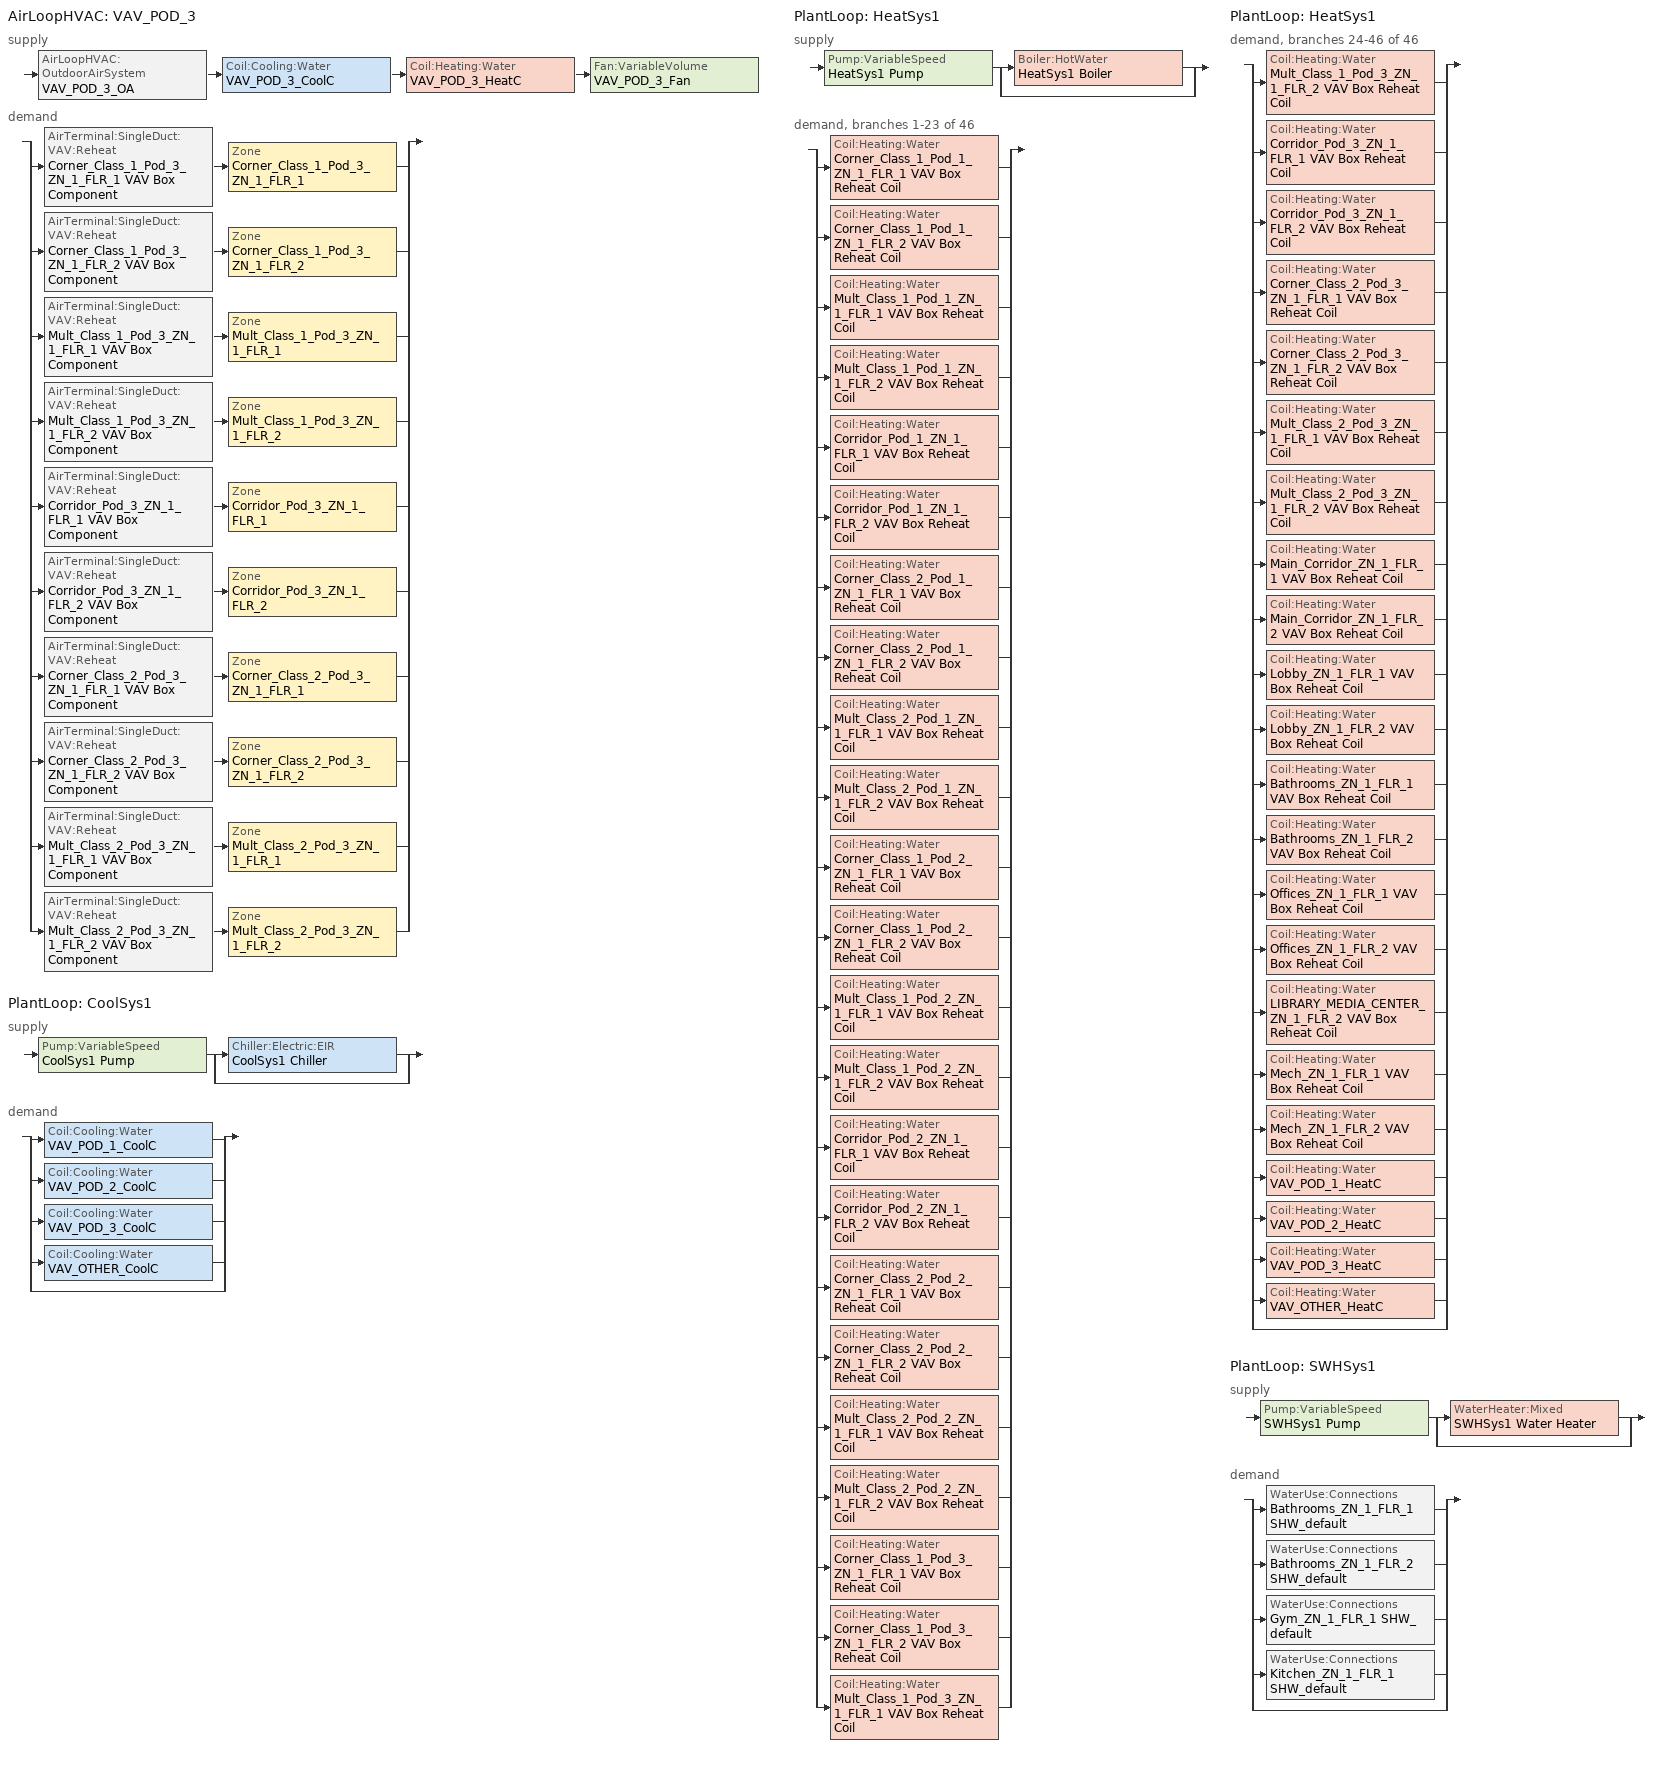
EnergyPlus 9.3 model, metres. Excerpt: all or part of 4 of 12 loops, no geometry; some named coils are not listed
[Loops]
AirLoopHVAC 'VAV_POD_3'
 supply: AirLoopHVAC:OutdoorAirSystem 'VAV_POD_3_OA' > Coil:Cooling:Water 'VAV_POD_3_CoolC' > Coil:Heating:Water 'VAV_POD_3_HeatC' > Fan:VariableVolume 'VAV_POD_3_Fan'
 demand: split
  | AirTerminal:SingleDuct:VAV:Reheat 'Corner_Class_1_Pod_3_ZN_1_FLR_1 VAV Box Component' > Zone 'Corner_Class_1_Pod_3_ZN_1_FLR_1'
  | AirTerminal:SingleDuct:VAV:Reheat 'Corner_Class_1_Pod_3_ZN_1_FLR_2 VAV Box Component' > Zone 'Corner_Class_1_Pod_3_ZN_1_FLR_2'
  | AirTerminal:SingleDuct:VAV:Reheat 'Mult_Class_1_Pod_3_ZN_1_FLR_1 VAV Box Component' > Zone 'Mult_Class_1_Pod_3_ZN_1_FLR_1'
  | AirTerminal:SingleDuct:VAV:Reheat 'Mult_Class_1_Pod_3_ZN_1_FLR_2 VAV Box Component' > Zone 'Mult_Class_1_Pod_3_ZN_1_FLR_2'
  | AirTerminal:SingleDuct:VAV:Reheat 'Corridor_Pod_3_ZN_1_FLR_1 VAV Box Component' > Zone 'Corridor_Pod_3_ZN_1_FLR_1'
  | AirTerminal:SingleDuct:VAV:Reheat 'Corridor_Pod_3_ZN_1_FLR_2 VAV Box Component' > Zone 'Corridor_Pod_3_ZN_1_FLR_2'
  | AirTerminal:SingleDuct:VAV:Reheat 'Corner_Class_2_Pod_3_ZN_1_FLR_1 VAV Box Component' > Zone 'Corner_Class_2_Pod_3_ZN_1_FLR_1'
  | AirTerminal:SingleDuct:VAV:Reheat 'Corner_Class_2_Pod_3_ZN_1_FLR_2 VAV Box Component' > Zone 'Corner_Class_2_Pod_3_ZN_1_FLR_2'
  | AirTerminal:SingleDuct:VAV:Reheat 'Mult_Class_2_Pod_3_ZN_1_FLR_1 VAV Box Component' > Zone 'Mult_Class_2_Pod_3_ZN_1_FLR_1'
  | AirTerminal:SingleDuct:VAV:Reheat 'Mult_Class_2_Pod_3_ZN_1_FLR_2 VAV Box Component' > Zone 'Mult_Class_2_Pod_3_ZN_1_FLR_2'
PlantLoop 'CoolSys1'
 supply: Pump:VariableSpeed 'CoolSys1 Pump' > split
  | Chiller:Electric:EIR 'CoolSys1 Chiller'
  | bypass
 demand: split
  | Coil:Cooling:Water 'VAV_POD_1_CoolC'
  | Coil:Cooling:Water 'VAV_POD_2_CoolC'
  | Coil:Cooling:Water 'VAV_POD_3_CoolC'
  | Coil:Cooling:Water 'VAV_OTHER_CoolC'
  | bypass
PlantLoop 'HeatSys1'
 supply: Pump:VariableSpeed 'HeatSys1 Pump' > split
  | Boiler:HotWater 'HeatSys1 Boiler'
  | bypass
 demand, branches 1-23 of 46: split
  | Coil:Heating:Water 'Corner_Class_1_Pod_1_ZN_1_FLR_1 VAV Box Reheat Coil'
  | Coil:Heating:Water 'Corner_Class_1_Pod_1_ZN_1_FLR_2 VAV Box Reheat Coil'
  | Coil:Heating:Water 'Mult_Class_1_Pod_1_ZN_1_FLR_1 VAV Box Reheat Coil'
  | Coil:Heating:Water 'Mult_Class_1_Pod_1_ZN_1_FLR_2 VAV Box Reheat Coil'
  | Coil:Heating:Water 'Corridor_Pod_1_ZN_1_FLR_1 VAV Box Reheat Coil'
  | Coil:Heating:Water 'Corridor_Pod_1_ZN_1_FLR_2 VAV Box Reheat Coil'
  | Coil:Heating:Water 'Corner_Class_2_Pod_1_ZN_1_FLR_1 VAV Box Reheat Coil'
  | Coil:Heating:Water 'Corner_Class_2_Pod_1_ZN_1_FLR_2 VAV Box Reheat Coil'
  | Coil:Heating:Water 'Mult_Class_2_Pod_1_ZN_1_FLR_1 VAV Box Reheat Coil'
  | Coil:Heating:Water 'Mult_Class_2_Pod_1_ZN_1_FLR_2 VAV Box Reheat Coil'
  | Coil:Heating:Water 'Corner_Class_1_Pod_2_ZN_1_FLR_1 VAV Box Reheat Coil'
  | Coil:Heating:Water 'Corner_Class_1_Pod_2_ZN_1_FLR_2 VAV Box Reheat Coil'
  | Coil:Heating:Water 'Mult_Class_1_Pod_2_ZN_1_FLR_1 VAV Box Reheat Coil'
  | Coil:Heating:Water 'Mult_Class_1_Pod_2_ZN_1_FLR_2 VAV Box Reheat Coil'
  | Coil:Heating:Water 'Corridor_Pod_2_ZN_1_FLR_1 VAV Box Reheat Coil'
  | Coil:Heating:Water 'Corridor_Pod_2_ZN_1_FLR_2 VAV Box Reheat Coil'
  | Coil:Heating:Water 'Corner_Class_2_Pod_2_ZN_1_FLR_1 VAV Box Reheat Coil'
  | Coil:Heating:Water 'Corner_Class_2_Pod_2_ZN_1_FLR_2 VAV Box Reheat Coil'
  | Coil:Heating:Water 'Mult_Class_2_Pod_2_ZN_1_FLR_1 VAV Box Reheat Coil'
  | Coil:Heating:Water 'Mult_Class_2_Pod_2_ZN_1_FLR_2 VAV Box Reheat Coil'
  | Coil:Heating:Water 'Corner_Class_1_Pod_3_ZN_1_FLR_1 VAV Box Reheat Coil'
  | Coil:Heating:Water 'Corner_Class_1_Pod_3_ZN_1_FLR_2 VAV Box Reheat Coil'
  | Coil:Heating:Water 'Mult_Class_1_Pod_3_ZN_1_FLR_1 VAV Box Reheat Coil'
PlantLoop 'HeatSys1'
 demand, branches 24-46 of 46: split
  | Coil:Heating:Water 'Mult_Class_1_Pod_3_ZN_1_FLR_2 VAV Box Reheat Coil'
  | Coil:Heating:Water 'Corridor_Pod_3_ZN_1_FLR_1 VAV Box Reheat Coil'
  | Coil:Heating:Water 'Corridor_Pod_3_ZN_1_FLR_2 VAV Box Reheat Coil'
  | Coil:Heating:Water 'Corner_Class_2_Pod_3_ZN_1_FLR_1 VAV Box Reheat Coil'
  | Coil:Heating:Water 'Corner_Class_2_Pod_3_ZN_1_FLR_2 VAV Box Reheat Coil'
  | Coil:Heating:Water 'Mult_Class_2_Pod_3_ZN_1_FLR_1 VAV Box Reheat Coil'
  | Coil:Heating:Water 'Mult_Class_2_Pod_3_ZN_1_FLR_2 VAV Box Reheat Coil'
  | Coil:Heating:Water 'Main_Corridor_ZN_1_FLR_1 VAV Box Reheat Coil'
  | Coil:Heating:Water 'Main_Corridor_ZN_1_FLR_2 VAV Box Reheat Coil'
  | Coil:Heating:Water 'Lobby_ZN_1_FLR_1 VAV Box Reheat Coil'
  | Coil:Heating:Water 'Lobby_ZN_1_FLR_2 VAV Box Reheat Coil'
  | Coil:Heating:Water 'Bathrooms_ZN_1_FLR_1 VAV Box Reheat Coil'
  | Coil:Heating:Water 'Bathrooms_ZN_1_FLR_2 VAV Box Reheat Coil'
  | Coil:Heating:Water 'Offices_ZN_1_FLR_1 VAV Box Reheat Coil'
  | Coil:Heating:Water 'Offices_ZN_1_FLR_2 VAV Box Reheat Coil'
  | Coil:Heating:Water 'LIBRARY_MEDIA_CENTER_ZN_1_FLR_2 VAV Box Reheat Coil'
  | Coil:Heating:Water 'Mech_ZN_1_FLR_1 VAV Box Reheat Coil'
  | Coil:Heating:Water 'Mech_ZN_1_FLR_2 VAV Box Reheat Coil'
  | Coil:Heating:Water 'VAV_POD_1_HeatC'
  | Coil:Heating:Water 'VAV_POD_2_HeatC'
  | Coil:Heating:Water 'VAV_POD_3_HeatC'
  | Coil:Heating:Water 'VAV_OTHER_HeatC'
  | bypass
PlantLoop 'SWHSys1'
 supply: Pump:VariableSpeed 'SWHSys1 Pump' > split
  | WaterHeater:Mixed 'SWHSys1 Water Heater'
  | bypass
 demand: split
  | WaterUse:Connections 'Bathrooms_ZN_1_FLR_1 SHW_default'
  | WaterUse:Connections 'Bathrooms_ZN_1_FLR_2 SHW_default'
  | WaterUse:Connections 'Gym_ZN_1_FLR_1 SHW_default'
  | WaterUse:Connections 'Kitchen_ZN_1_FLR_1 SHW_default'
  | bypass
[Fan:VariableVolume]
VAV_POD_3_Fan: Availability Schedule=HVACOperationSchd; Fan Total Efficiency=0.6006; Pressure Rise {Pa}=1017.592; Maximum Flow Rate {m3/s}=AUTOSIZE; Fan Power Minimum Flow Rate Input Method=FixedFlowRate; Fan Power Minimum Air Flow Rate {m3/s}=0; Motor Efficiency=0.924; Motor In Airstream Fraction=1; Fan Power Coefficient 1=0.0407599; Fan Power Coefficient 2=0.088045; Fan Power Coefficient 3=-0.0729261; Fan Power Coefficient 4=0.94374; Fan Power Coefficient 5=0
[Coil:Heating:Water] Availability Schedule=ALWAYS_ON; U-Factor Times Area Value {W/K}=AUTOSIZE; Maximum Water Flow Rate {m3/s}=AUTOSIZE; Performance Input Method=UFactorTimesAreaAndDesignWaterFlowRate; Rated Capacity {W}=AUTOSIZE; Rated Inlet Water Temperature {C}=82.2; Rated Inlet Air Temperature {C}=16.6; Rated Outlet Water Temperature {C}=71.1; Rated Outlet Air Temperature {C}=32.2
Bathrooms_ZN_1_FLR_1 VAV Box Reheat Coil; Bathrooms_ZN_1_FLR_2 VAV Box Reheat Coil; Corner_Class_1_Pod_1_ZN_1_FLR_1 VAV Box Reheat Coil; Corner_Class_1_Pod_1_ZN_1_FLR_2 VAV Box Reheat Coil; Corner_Class_1_Pod_2_ZN_1_FLR_1 VAV Box Reheat Coil; Corner_Class_1_Pod_2_ZN_1_FLR_2 VAV Box Reheat Coil; Corner_Class_1_Pod_3_ZN_1_FLR_1 VAV Box Reheat Coil; Corner_Class_1_Pod_3_ZN_1_FLR_2 VAV Box Reheat Coil; Corner_Class_2_Pod_1_ZN_1_FLR_1 VAV Box Reheat Coil; Corner_Class_2_Pod_1_ZN_1_FLR_2 VAV Box Reheat Coil; Corner_Class_2_Pod_2_ZN_1_FLR_1 VAV Box Reheat Coil; Corner_Class_2_Pod_2_ZN_1_FLR_2 VAV Box Reheat Coil; Corner_Class_2_Pod_3_ZN_1_FLR_1 VAV Box Reheat Coil; Corner_Class_2_Pod_3_ZN_1_FLR_2 VAV Box Reheat Coil; Corridor_Pod_1_ZN_1_FLR_1 VAV Box Reheat Coil; Corridor_Pod_1_ZN_1_FLR_2 VAV Box Reheat Coil; Corridor_Pod_2_ZN_1_FLR_1 VAV Box Reheat Coil; Corridor_Pod_2_ZN_1_FLR_2 VAV Box Reheat Coil; Corridor_Pod_3_ZN_1_FLR_1 VAV Box Reheat Coil; Corridor_Pod_3_ZN_1_FLR_2 VAV Box Reheat Coil; LIBRARY_MEDIA_CENTER_ZN_1_FLR_2 VAV Box Reheat Coil; Lobby_ZN_1_FLR_1 VAV Box Reheat Coil; Lobby_ZN_1_FLR_2 VAV Box Reheat Coil; Main_Corridor_ZN_1_FLR_1 VAV Box Reheat Coil; Main_Corridor_ZN_1_FLR_2 VAV Box Reheat Coil; Mech_ZN_1_FLR_1 VAV Box Reheat Coil; Mech_ZN_1_FLR_2 VAV Box Reheat Coil; Mult_Class_1_Pod_1_ZN_1_FLR_1 VAV Box Reheat Coil; Mult_Class_1_Pod_1_ZN_1_FLR_2 VAV Box Reheat Coil; Mult_Class_1_Pod_2_ZN_1_FLR_1 VAV Box Reheat Coil; Mult_Class_1_Pod_2_ZN_1_FLR_2 VAV Box Reheat Coil; Mult_Class_1_Pod_3_ZN_1_FLR_1 VAV Box Reheat Coil; Mult_Class_1_Pod_3_ZN_1_FLR_2 VAV Box Reheat Coil; Mult_Class_2_Pod_1_ZN_1_FLR_1 VAV Box Reheat Coil; Mult_Class_2_Pod_1_ZN_1_FLR_2 VAV Box Reheat Coil; Mult_Class_2_Pod_2_ZN_1_FLR_1 VAV Box Reheat Coil; Mult_Class_2_Pod_2_ZN_1_FLR_2 VAV Box Reheat Coil; Mult_Class_2_Pod_3_ZN_1_FLR_1 VAV Box Reheat Coil; Mult_Class_2_Pod_3_ZN_1_FLR_2 VAV Box Reheat Coil; Offices_ZN_1_FLR_1 VAV Box Reheat Coil; Offices_ZN_1_FLR_2 VAV Box Reheat Coil; VAV_POD_3_HeatC
[Coil:Cooling:Water]
VAV_POD_3_CoolC: Availability Schedule=ALWAYS_ON; Design Water Flow Rate {m3/s}=AUTOSIZE; Design Air Flow Rate {m3/s}=AUTOSIZE; Design Inlet Water Temperature {C}=AUTOSIZE; Design Inlet Air Temperature {C}=AUTOSIZE; Design Outlet Air Temperature {C}=AUTOSIZE; Design Inlet Air Humidity Ratio {kgWater/kgDryAir}=AUTOSIZE; Design Outlet Air Humidity Ratio {kgWater/kgDryAir}=AUTOSIZE; Type of Analysis=SimpleAnalysis; Heat Exchanger Configuration=CrossFlow
[AirTerminal:SingleDuct:VAV:Reheat] Availability Schedule=ALWAYS_ON; Maximum Air Flow Rate {m3/s}=AUTOSIZE; Zone Minimum Air Flow Input Method=Constant; Constant Minimum Air Flow Fraction=0.3; Maximum Hot Water or Steam Flow Rate {m3/s}=AUTOSIZE; Minimum Hot Water or Steam Flow Rate {m3/s}=0; Convergence Tolerance=0.001; Damper Heating Action=NORMAL
Name | Reheat Coil
Corner_Class_1_Pod_3_ZN_1_FLR_1 VAV Box Component | Corner_Class_1_Pod_3_ZN_1_FLR_1 VAV Box Reheat Coil
Corner_Class_1_Pod_3_ZN_1_FLR_2 VAV Box Component | Corner_Class_1_Pod_3_ZN_1_FLR_2 VAV Box Reheat Coil
Corner_Class_2_Pod_3_ZN_1_FLR_1 VAV Box Component | Corner_Class_2_Pod_3_ZN_1_FLR_1 VAV Box Reheat Coil
Corner_Class_2_Pod_3_ZN_1_FLR_2 VAV Box Component | Corner_Class_2_Pod_3_ZN_1_FLR_2 VAV Box Reheat Coil
Corridor_Pod_3_ZN_1_FLR_1 VAV Box Component | Corridor_Pod_3_ZN_1_FLR_1 VAV Box Reheat Coil
Corridor_Pod_3_ZN_1_FLR_2 VAV Box Component | Corridor_Pod_3_ZN_1_FLR_2 VAV Box Reheat Coil
Mult_Class_1_Pod_3_ZN_1_FLR_1 VAV Box Component | Mult_Class_1_Pod_3_ZN_1_FLR_1 VAV Box Reheat Coil
Mult_Class_1_Pod_3_ZN_1_FLR_2 VAV Box Component | Mult_Class_1_Pod_3_ZN_1_FLR_2 VAV Box Reheat Coil
Mult_Class_2_Pod_3_ZN_1_FLR_1 VAV Box Component | Mult_Class_2_Pod_3_ZN_1_FLR_1 VAV Box Reheat Coil
Mult_Class_2_Pod_3_ZN_1_FLR_2 VAV Box Component | Mult_Class_2_Pod_3_ZN_1_FLR_2 VAV Box Reheat Coil
[Zone equipment]
Corner_Class_1_Pod_3_ZN_1_FLR_1: Corner_Class_1_Pod_3_ZN_1_FLR_1 VAV Box Component
Corner_Class_1_Pod_3_ZN_1_FLR_2: Corner_Class_1_Pod_3_ZN_1_FLR_2 VAV Box Component
Corner_Class_2_Pod_3_ZN_1_FLR_1: Corner_Class_2_Pod_3_ZN_1_FLR_1 VAV Box Component
Corner_Class_2_Pod_3_ZN_1_FLR_2: Corner_Class_2_Pod_3_ZN_1_FLR_2 VAV Box Component
Corridor_Pod_3_ZN_1_FLR_1: Corridor_Pod_3_ZN_1_FLR_1 VAV Box Component
Corridor_Pod_3_ZN_1_FLR_2: Corridor_Pod_3_ZN_1_FLR_2 VAV Box Component
Mult_Class_1_Pod_3_ZN_1_FLR_1: Mult_Class_1_Pod_3_ZN_1_FLR_1 VAV Box Component
Mult_Class_1_Pod_3_ZN_1_FLR_2: Mult_Class_1_Pod_3_ZN_1_FLR_2 VAV Box Component
Mult_Class_2_Pod_3_ZN_1_FLR_1: Mult_Class_2_Pod_3_ZN_1_FLR_1 VAV Box Component
Mult_Class_2_Pod_3_ZN_1_FLR_2: Mult_Class_2_Pod_3_ZN_1_FLR_2 VAV Box Component
[Sizing:Zone] Zone Cooling Design Supply Air Temperature Input Method=SupplyAirTemperature; Zone Cooling Design Supply Air Temperature {C}=12.8; Zone Heating Design Supply Air Temperature Input Method=SupplyAirTemperature; Zone Heating Design Supply Air Temperature {C}=50; Zone Cooling Design Supply Air Humidity Ratio {kgWater/kgDryAir}=0.0085; Zone Heating Design Supply Air Humidity Ratio {kgWater/kgDryAir}=0.008; Cooling Design Air Flow Method=DesignDay; Heating Design Air Flow Method=DesignDay; Account for Dedicated Outdoor Air System=No; Dedicated Outdoor Air System Control Strategy=NeutralSupplyAir; Dedicated Outdoor Air Low Setpoint Temperature for Design {C}=autosize; Dedicated Outdoor Air High Setpoint Temperature for Design {C}=autosize
Name | Design Specification Outdoor Air Object
Corner_Class_1_Pod_3_ZN_1_FLR_1 | SZ DSOA Corner_Class_1_Pod_3_ZN_1_FLR_1
Corner_Class_1_Pod_3_ZN_1_FLR_2 | SZ DSOA Corner_Class_1_Pod_3_ZN_1_FLR_2
Corner_Class_2_Pod_3_ZN_1_FLR_1 | SZ DSOA Corner_Class_2_Pod_3_ZN_1_FLR_1
Corner_Class_2_Pod_3_ZN_1_FLR_2 | SZ DSOA Corner_Class_2_Pod_3_ZN_1_FLR_2
Corridor_Pod_3_ZN_1_FLR_1 | SZ DSOA Corridor_Pod_3_ZN_1_FLR_1
Corridor_Pod_3_ZN_1_FLR_2 | SZ DSOA Corridor_Pod_3_ZN_1_FLR_2
Mult_Class_1_Pod_3_ZN_1_FLR_1 | SZ DSOA Mult_Class_1_Pod_3_ZN_1_FLR_1
Mult_Class_1_Pod_3_ZN_1_FLR_2 | SZ DSOA Mult_Class_1_Pod_3_ZN_1_FLR_2
Mult_Class_2_Pod_3_ZN_1_FLR_1 | SZ DSOA Mult_Class_2_Pod_3_ZN_1_FLR_1
Mult_Class_2_Pod_3_ZN_1_FLR_2 | SZ DSOA Mult_Class_2_Pod_3_ZN_1_FLR_2
[DesignSpecification:OutdoorAir]
Name | Outdoor Air Method | Outdoor Air Flow per Person {m3/s-person} | Outdoor Air Flow per Zone Floor Area {m3/s-m2}
SZ DSOA Corner_Class_1_Pod_3_ZN_1_FLR_1; SZ DSOA Corner_Class_1_Pod_3_ZN_1_FLR_2; SZ DSOA Corner_Class_2_Pod_3_ZN_1_FLR_1; SZ DSOA Corner_Class_2_Pod_3_ZN_1_FLR_2; SZ DSOA Mult_Class_1_Pod_3_ZN_1_FLR_1; SZ DSOA Mult_Class_1_Pod_3_ZN_1_FLR_2; SZ DSOA Mult_Class_2_Pod_3_ZN_1_FLR_1; SZ DSOA Mult_Class_2_Pod_3_ZN_1_FLR_2 | Flow/Person | 0.008
SZ DSOA Corridor_Pod_3_ZN_1_FLR_1; SZ DSOA Corridor_Pod_3_ZN_1_FLR_2 | Flow/Area |  | 0.0005
[ZoneControl:Thermostat] Control Type Schedule=Dual Zone Control Type Sched
Name | Zone or ZoneList | Control 1
Corner_Class_1_Pod_3_ZN_1_FLR_1 Thermostat | Corner_Class_1_Pod_3_ZN_1_FLR_1 | Corner_Class_1_Pod_3_ZN_1_FLR_1 DualSPSched
Corner_Class_1_Pod_3_ZN_1_FLR_2 Thermostat | Corner_Class_1_Pod_3_ZN_1_FLR_2 | Corner_Class_1_Pod_3_ZN_1_FLR_2 DualSPSched
Corner_Class_2_Pod_3_ZN_1_FLR_1 Thermostat | Corner_Class_2_Pod_3_ZN_1_FLR_1 | Corner_Class_2_Pod_3_ZN_1_FLR_1 DualSPSched
Corner_Class_2_Pod_3_ZN_1_FLR_2 Thermostat | Corner_Class_2_Pod_3_ZN_1_FLR_2 | Corner_Class_2_Pod_3_ZN_1_FLR_2 DualSPSched
Corridor_Pod_3_ZN_1_FLR_1 Thermostat | Corridor_Pod_3_ZN_1_FLR_1 | Corridor_Pod_3_ZN_1_FLR_1 DualSPSched
Corridor_Pod_3_ZN_1_FLR_2 Thermostat | Corridor_Pod_3_ZN_1_FLR_2 | Corridor_Pod_3_ZN_1_FLR_2 DualSPSched
Mult_Class_1_Pod_3_ZN_1_FLR_1 Thermostat | Mult_Class_1_Pod_3_ZN_1_FLR_1 | Mult_Class_1_Pod_3_ZN_1_FLR_1 DualSPSched
Mult_Class_1_Pod_3_ZN_1_FLR_2 Thermostat | Mult_Class_1_Pod_3_ZN_1_FLR_2 | Mult_Class_1_Pod_3_ZN_1_FLR_2 DualSPSched
Mult_Class_2_Pod_3_ZN_1_FLR_1 Thermostat | Mult_Class_2_Pod_3_ZN_1_FLR_1 | Mult_Class_2_Pod_3_ZN_1_FLR_1 DualSPSched
Mult_Class_2_Pod_3_ZN_1_FLR_2 Thermostat | Mult_Class_2_Pod_3_ZN_1_FLR_2 | Mult_Class_2_Pod_3_ZN_1_FLR_2 DualSPSched
[ThermostatSetpoint:DualSetpoint]
Name | Heating Setpoint Temperature Schedule | Cooling Setpoint Temperature Schedule
Corner_Class_1_Pod_3_ZN_1_FLR_1 DualSPSched; Corner_Class_1_Pod_3_ZN_1_FLR_2 DualSPSched; Corner_Class_2_Pod_3_ZN_1_FLR_1 DualSPSched; Corner_Class_2_Pod_3_ZN_1_FLR_2 DualSPSched; Mult_Class_1_Pod_3_ZN_1_FLR_1 DualSPSched; Mult_Class_1_Pod_3_ZN_1_FLR_2 DualSPSched; Mult_Class_2_Pod_3_ZN_1_FLR_1 DualSPSched; Mult_Class_2_Pod_3_ZN_1_FLR_2 DualSPSched | HTGSETP_SCH | CLGSETP_SCH
Corridor_Pod_3_ZN_1_FLR_1 DualSPSched; Corridor_Pod_3_ZN_1_FLR_2 DualSPSched | HTGSETP_SCH_BathCorrMechKitchen | CLGSETP_SCH_BathCorrMechKitchen
[Sizing:System]
VAV_POD_3: Type of Load to Size On=Sensible; Design Outdoor Air Flow Rate {m3/s}=AUTOSIZE; Central Heating Maximum System Air Flow Ratio=0.3; Preheat Design Temperature {C}=7; Preheat Design Humidity Ratio {kgWater/kgDryAir}=0.008; Precool Design Temperature {C}=12.8; Precool Design Humidity Ratio {kgWater/kgDryAir}=0.008; Central Cooling Design Supply Air Temperature {C}=12.8; Central Heating Design Supply Air Temperature {C}=16.7; Type of Zone Sum to Use=NonCoincident; 100% Outdoor Air in Cooling=No; 100% Outdoor Air in Heating=No; Central Cooling Design Supply Air Humidity Ratio {kgWater/kgDryAir}=0.0085; Central Heating Design Supply Air Humidity Ratio {kgWater/kgDryAir}=0.008; Cooling Supply Air Flow Rate Method=DesignDay; Heating Supply Air Flow Rate Method=DesignDay; System Outdoor Air Method=ZoneSum; Zone Maximum Outdoor Air Fraction=1; Cooling Design Capacity Method=CoolingDesignCapacity; Cooling Design Capacity {W}=autosize; Heating Design Capacity Method=HeatingDesignCapacity; Heating Design Capacity {W}=autosize; Central Cooling Capacity Control Method=OnOff
[Controller:OutdoorAir]
VAV_POD_3_OA_Controller: Minimum Outdoor Air Flow Rate {m3/s}=AUTOSIZE; Maximum Outdoor Air Flow Rate {m3/s}=AUTOSIZE; Economizer Control Type=NoEconomizer; Economizer Control Action Type=ModulateFlow; Economizer Maximum Limit Dry-Bulb Temperature {C}=28; Economizer Maximum Limit Enthalpy {J/kg}=64000; Economizer Minimum Limit Dry-Bulb Temperature {C}=-100; Lockout Type=NoLockout; Minimum Limit Type=FixedMinimum; Minimum Outdoor Air Schedule=MinOA_Sched
[Controller:WaterCoil] Control Variable=Temperature; Actuator Variable=Flow; Maximum Actuated Flow {m3/s}=AUTOSIZE; Minimum Actuated Flow {m3/s}=0
Name | Action | Controller Convergence Tolerance {deltaC}
VAV_POD_3_CoolC_Controller | Reverse
VAV_POD_3_HeatC_Controller | Normal | 0.0001
[AirLoopHVAC]
VAV_POD_3: Design Supply Air Flow Rate {m3/s}=AUTOSIZE
[SetpointManager:MixedAir] Control Variable=Temperature
Name | Setpoint Node or NodeList
VAV_POD_3_CoolC SAT Manager | VAV_POD_3_CoolC-VAV_POD_3_HeatCNode
VAV_POD_3_HeatC SAT Manager | VAV_POD_3_HeatC-VAV_POD_3_FanNode
VAV_POD_3_OAMixed Air Temp Manager | VAV_POD_3_OA-VAV_POD_3_CoolCNode
[Boiler:HotWater]
HeatSys1 Boiler: Fuel Type=NATURALGAS; Nominal Capacity {W}=AUTOSIZE; Nominal Thermal Efficiency=0.705; Efficiency Curve Temperature Evaluation Variable=LeavingBoiler; Design Water Flow Rate {m3/s}=AUTOSIZE; Minimum Part Load Ratio=0; Maximum Part Load Ratio=1.2; Optimum Part Load Ratio=1; Water Outlet Upper Temperature Limit {C}=95; Boiler Flow Mode=LeavingSetpointModulated; Parasitic Electric Load {W}=0; Sizing Factor=1
[SetpointManager:Scheduled] Control Variable=Temperature
Name | Schedule | Setpoint Node or NodeList
HeatSys1 Boiler Setpoint Manager | HW-Loop-Temp-Schedule | HeatSys1 Supply Equipment Outlet Node
CoolSys1 Chiller Setpoint Manager | CW-Loop-Temp-Schedule | CoolSys1 Supply Equipment Outlet Node
CoolSys1 Loop Setpoint Manager | CW-Loop-Temp-Schedule | CoolSys1 Supply Outlet Node
HeatSys1 Loop Setpoint Manager | HW-Loop-Temp-Schedule | HeatSys1 Supply Outlet Node
VAV_POD_3 SAT setpoint | Seasonal-Reset-Supply-Air-Temp-Sch | VAV_POD_3 Supply Equipment Outlet Node
SWHSys1 Loop Setpoint Manager | SWHSys1-Loop-Temp-Schedule | SWHSys1 Supply Outlet Node
[Chiller:Electric:EIR]
CoolSys1 Chiller: Reference Capacity {W}=AUTOSIZE; Reference COP {W/W}=2.5; Reference Leaving Chilled Water Temperature {C}=6.67; Reference Entering Condenser Fluid Temperature {C}=35; Reference Chilled Water Flow Rate {m3/s}=AutoSize; Reference Condenser Fluid Flow Rate {m3/s}=AutoSize; Cooling Capacity Function of Temperature Curve=Air-Cooled Default 90.1-2004 Cap_fT; Electric Input to Cooling Output Ratio Function of Temperature Curve=Air-Cooled Default 90.1-2004 EIR_fT; Electric Input to Cooling Output Ratio Function of Part Load Ratio Curve=Air-Cooled GTE 150tons Default 90.1-2004 EIR_fPLR; Minimum Part Load Ratio=0.15; Maximum Part Load Ratio=1; Optimum Part Load Ratio=0.8; Minimum Unloading Ratio=0.15; Condenser Type=AIRCOOLED; Leaving Chilled Water Lower Temperature Limit {C}=2; Chiller Flow Mode=LeavingSetpointModulated; Design Heat Recovery Water Flow Rate {m3/s}=0; Sizing Factor=1
[Pump:VariableSpeed] Design Maximum Flow Rate {m3/s}=AUTOSIZE; Design Pump Head {Pa}=179352; Design Power Consumption {W}=AUTOSIZE; Motor Efficiency=0.9; Fraction of Motor Inefficiencies to Fluid Stream=0; Coefficient 1 of the Part Load Performance Curve=0; Coefficient 2 of the Part Load Performance Curve=1; Coefficient 3 of the Part Load Performance Curve=0; Coefficient 4 of the Part Load Performance Curve=0; Design Minimum Flow Rate {m3/s}=0; Pump Control Type=Intermittent
CoolSys1 Pump; HeatSys1 Pump; SWHSys1 Pump
[PlantEquipmentList]
CoolSys1 Equipment List: CoolSys1 Chiller
HeatSys1 Equipment List: HeatSys1 Boiler
SWHSys1 Equipment List: SWHSys1 Water Heater
[Sizing:Plant]
Name | Loop Type | Design Loop Exit Temperature {C} | Loop Design Temperature Difference {deltaC}
CoolSys1 | Cooling | 6.67 | 6.67
HeatSys1 | Heating | 82.2 | 11.1
SWHSys1 | Heating | 60 | 5
[PlantEquipmentOperationSchemes] Control Scheme 1 Schedule=PlantOnSched
Name | Control Scheme 1
CoolSys1 Loop Operation Scheme List | CoolSys1 Operation Scheme
HeatSys1 Loop Operation Scheme List | HeatSys1 Operation Scheme
SWHSys1 Loop Operation Scheme List | SWHSys1 Operation Scheme
[PlantEquipmentOperation:HeatingLoad] Load Range 1 Lower Limit {W}=0; Load Range 1 Upper Limit {W}=1000000000000000
Name | Range 1 Equipment List
HeatSys1 Operation Scheme | HeatSys1 Equipment List
SWHSys1 Operation Scheme | SWHSys1 Equipment List
[PlantEquipmentOperation:CoolingLoad]
CoolSys1 Operation Scheme: Load Range 1 Lower Limit {W}=0; Load Range 1 Upper Limit {W}=100000000000000; Range 1 Equipment List=CoolSys1 Equipment List
[PlantLoop] Fluid Type=Water; Maximum Loop Flow Rate {m3/s}=AUTOSIZE; Minimum Loop Flow Rate {m3/s}=0; Plant Loop Volume {m3}=AUTOSIZE; Load Distribution Scheme=Optimal
Name | Plant Equipment Operation Scheme | Maximum Loop Temperature {C} | Minimum Loop Temperature {C}
CoolSys1 | CoolSys1 Loop Operation Scheme List | 98 | 1
HeatSys1 | HeatSys1 Loop Operation Scheme List | 100 | 10
SWHSys1 | SWHSys1 Loop Operation Scheme List | 60 | 10
[WaterHeater:Mixed]
SWHSys1 Water Heater: Tank Volume {m3}=3; Setpoint Temperature Schedule=SWHSys1 Water Heater Setpoint Temperature Schedule Name; Deadband Temperature Difference {deltaC}=2; Maximum Temperature Limit {C}=82.2222; Heater Control Type=Cycle; Heater Maximum Capacity {W}=845000; Heater Fuel Type=NATURALGAS; Heater Thermal Efficiency=0.78; Off Cycle Parasitic Fuel Consumption Rate {W}=20; Off Cycle Parasitic Fuel Type=NATURALGAS; Off Cycle Parasitic Heat Fraction to Tank=0.8; On Cycle Parasitic Fuel Type=NATURALGAS; Ambient Temperature Indicator=SCHEDULE; Ambient Temperature Schedule=SWHSys1 Water Heater Ambient Temperature Schedule Name; Off Cycle Loss Coefficient to Ambient Temperature {W/K}=6; On Cycle Loss Coefficient to Ambient Temperature {W/K}=6; Use Side Effectiveness=1; Source Side Effectiveness=1; Use Side Design Flow Rate {m3/s}=AUTOSIZE; Source Side Design Flow Rate {m3/s}=AUTOSIZE; Indirect Water Heating Recovery Time {hr}=1.5
[WaterUse:Equipment] Sensible Fraction Schedule=Sensible fract sched; Latent Fraction Schedule=Latent fract sched
Name | Peak Flow Rate {m3/s} | Flow Rate Fraction Schedule | Target Temperature Schedule | Hot Water Supply Temperature Schedule | Zone
Bathrooms_ZN_1_FLR_1 SHW_default | 5.486e-05 | BLDG_SWH_SCH | SHW_default Temp Sched | Hot Supply Temp Sched | Bathrooms_ZN_1_FLR_1
Bathrooms_ZN_1_FLR_2 SHW_default | 5.486e-05 | BLDG_SWH_SCH | SHW_default Temp Sched | Hot Supply Temp Sched | Bathrooms_ZN_1_FLR_2
Gym_ZN_1_FLR_1 SHW_default | 0.0001992 | Showers_SWH_SCH | SHW_default Temp Sched | Hot Supply Temp Sched | Gym_ZN_1_FLR_1
Kitchen_ZN_1_FLR_1 SHW_default | 0.0001399 | BLDG_SWH_SCH | SHW_Kitchen Temp Sched | Kitchen Hot Supply Temp Sched | Kitchen_ZN_1_FLR_1
[WaterUse:Connections]
Name | Water Use Equipment 1
Bathrooms_ZN_1_FLR_1 SHW_default | Bathrooms_ZN_1_FLR_1 SHW_default
Bathrooms_ZN_1_FLR_2 SHW_default | Bathrooms_ZN_1_FLR_2 SHW_default
Gym_ZN_1_FLR_1 SHW_default | Gym_ZN_1_FLR_1 SHW_default
Kitchen_ZN_1_FLR_1 SHW_default | Kitchen_ZN_1_FLR_1 SHW_default
[EnergyManagementSystem:Sensor]
CORNER_CLASS_1_POD_3_ZN_1_FLR_1_O: CORNER_CLASS_1_POD_3_ZN_1_FLR_1; Zone People Occupant Count
CORNER_CLASS_1_POD_3_ZN_1_FLR_1_T: CORNER_CLASS_1_POD_3_ZN_1_FLR_1; Zone Mean Air Temperature
CORNER_CLASS_1_POD_3_ZN_1_FLR_1_H: CORNER_CLASS_1_POD_3_ZN_1_FLR_1; Zone Air System Sensible Heating Energy
CORNER_CLASS_1_POD_3_ZN_1_FLR_1_C: CORNER_CLASS_1_POD_3_ZN_1_FLR_1; Zone Air System Sensible Cooling Energy
CORNER_CLASS_1_POD_3_ZN_1_FLR_2_O: CORNER_CLASS_1_POD_3_ZN_1_FLR_2; Zone People Occupant Count
CORNER_CLASS_1_POD_3_ZN_1_FLR_2_T: CORNER_CLASS_1_POD_3_ZN_1_FLR_2; Zone Mean Air Temperature
CORNER_CLASS_1_POD_3_ZN_1_FLR_2_H: CORNER_CLASS_1_POD_3_ZN_1_FLR_2; Zone Air System Sensible Heating Energy
CORNER_CLASS_1_POD_3_ZN_1_FLR_2_C: CORNER_CLASS_1_POD_3_ZN_1_FLR_2; Zone Air System Sensible Cooling Energy
CORNER_CLASS_2_POD_3_ZN_1_FLR_1_O: CORNER_CLASS_2_POD_3_ZN_1_FLR_1; Zone People Occupant Count
CORNER_CLASS_2_POD_3_ZN_1_FLR_1_T: CORNER_CLASS_2_POD_3_ZN_1_FLR_1; Zone Mean Air Temperature
CORNER_CLASS_2_POD_3_ZN_1_FLR_1_H: CORNER_CLASS_2_POD_3_ZN_1_FLR_1; Zone Air System Sensible Heating Energy
CORNER_CLASS_2_POD_3_ZN_1_FLR_1_C: CORNER_CLASS_2_POD_3_ZN_1_FLR_1; Zone Air System Sensible Cooling Energy
CORNER_CLASS_2_POD_3_ZN_1_FLR_2_O: CORNER_CLASS_2_POD_3_ZN_1_FLR_2; Zone People Occupant Count
CORNER_CLASS_2_POD_3_ZN_1_FLR_2_T: CORNER_CLASS_2_POD_3_ZN_1_FLR_2; Zone Mean Air Temperature
CORNER_CLASS_2_POD_3_ZN_1_FLR_2_H: CORNER_CLASS_2_POD_3_ZN_1_FLR_2; Zone Air System Sensible Heating Energy
CORNER_CLASS_2_POD_3_ZN_1_FLR_2_C: CORNER_CLASS_2_POD_3_ZN_1_FLR_2; Zone Air System Sensible Cooling Energy
CORRIDOR_POD_3_ZN_1_FLR_1_O: CORRIDOR_POD_3_ZN_1_FLR_1; Zone People Occupant Count
CORRIDOR_POD_3_ZN_1_FLR_1_T: CORRIDOR_POD_3_ZN_1_FLR_1; Zone Mean Air Temperature
CORRIDOR_POD_3_ZN_1_FLR_1_H: CORRIDOR_POD_3_ZN_1_FLR_1; Zone Air System Sensible Heating Energy
CORRIDOR_POD_3_ZN_1_FLR_1_C: CORRIDOR_POD_3_ZN_1_FLR_1; Zone Air System Sensible Cooling Energy
CORRIDOR_POD_3_ZN_1_FLR_2_O: CORRIDOR_POD_3_ZN_1_FLR_2; Zone People Occupant Count
CORRIDOR_POD_3_ZN_1_FLR_2_T: CORRIDOR_POD_3_ZN_1_FLR_2; Zone Mean Air Temperature
CORRIDOR_POD_3_ZN_1_FLR_2_H: CORRIDOR_POD_3_ZN_1_FLR_2; Zone Air System Sensible Heating Energy
CORRIDOR_POD_3_ZN_1_FLR_2_C: CORRIDOR_POD_3_ZN_1_FLR_2; Zone Air System Sensible Cooling Energy
MULT_CLASS_1_POD_3_ZN_1_FLR_1_O: MULT_CLASS_1_POD_3_ZN_1_FLR_1; Zone People Occupant Count
MULT_CLASS_1_POD_3_ZN_1_FLR_1_T: MULT_CLASS_1_POD_3_ZN_1_FLR_1; Zone Mean Air Temperature
MULT_CLASS_1_POD_3_ZN_1_FLR_1_H: MULT_CLASS_1_POD_3_ZN_1_FLR_1; Zone Air System Sensible Heating Energy
MULT_CLASS_1_POD_3_ZN_1_FLR_1_C: MULT_CLASS_1_POD_3_ZN_1_FLR_1; Zone Air System Sensible Cooling Energy
MULT_CLASS_1_POD_3_ZN_1_FLR_2_O: MULT_CLASS_1_POD_3_ZN_1_FLR_2; Zone People Occupant Count
MULT_CLASS_1_POD_3_ZN_1_FLR_2_T: MULT_CLASS_1_POD_3_ZN_1_FLR_2; Zone Mean Air Temperature
MULT_CLASS_1_POD_3_ZN_1_FLR_2_H: MULT_CLASS_1_POD_3_ZN_1_FLR_2; Zone Air System Sensible Heating Energy
MULT_CLASS_1_POD_3_ZN_1_FLR_2_C: MULT_CLASS_1_POD_3_ZN_1_FLR_2; Zone Air System Sensible Cooling Energy
MULT_CLASS_2_POD_3_ZN_1_FLR_1_O: MULT_CLASS_2_POD_3_ZN_1_FLR_1; Zone People Occupant Count
MULT_CLASS_2_POD_3_ZN_1_FLR_1_T: MULT_CLASS_2_POD_3_ZN_1_FLR_1; Zone Mean Air Temperature
MULT_CLASS_2_POD_3_ZN_1_FLR_1_H: MULT_CLASS_2_POD_3_ZN_1_FLR_1; Zone Air System Sensible Heating Energy
MULT_CLASS_2_POD_3_ZN_1_FLR_1_C: MULT_CLASS_2_POD_3_ZN_1_FLR_1; Zone Air System Sensible Cooling Energy
MULT_CLASS_2_POD_3_ZN_1_FLR_2_O: MULT_CLASS_2_POD_3_ZN_1_FLR_2; Zone People Occupant Count
MULT_CLASS_2_POD_3_ZN_1_FLR_2_T: MULT_CLASS_2_POD_3_ZN_1_FLR_2; Zone Mean Air Temperature
MULT_CLASS_2_POD_3_ZN_1_FLR_2_H: MULT_CLASS_2_POD_3_ZN_1_FLR_2; Zone Air System Sensible Heating Energy
MULT_CLASS_2_POD_3_ZN_1_FLR_2_C: MULT_CLASS_2_POD_3_ZN_1_FLR_2; Zone Air System Sensible Cooling Energy
[Schedule:Compact]
ALWAYS_ON; PlantOnSched: Through: 12/31, For: AllDays, Until: 24:00, 1
CLGSETP_SCH: Through: 6/30, For: SummerDesignDay, Until: 24:00, 24, For: WeekEnds Holidays WinterDesignDay, Until: 24:00, 27, For: AllOtherDays, Until: 06:00, 27, Until: 21:00, 24, Until: 24:00, 27, Through: 9/1, For: SummerDesignDay, Until: 24:00, 24, For: WeekEnds Holidays WinterDesignDay, Until: 24:00, 27, For: AllOtherDays, Until: 07:00, 27, Until: 18:00, 24, Until: 24:00, 27, Through: 12/31, For: SummerDesignDay, Until: 24:00, 24, For: WeekEnds Holidays WinterDesignDay, Until: 24:00, 27, For: AllOtherDays, Until: 06:00, 27, Until: 21:00, 24, Until: 24:00, 27
CLGSETP_SCH_BathCorrMechKitchen: Through: 12/31, For: SummerDesignDay, Until: 06:00, 27, Until: 21:00, 24, Until: 24:00, 27, For: AllOtherDays, Until: 24:00, 27
HTGSETP_SCH: Through: 6/30, For: WinterDesignDay, Until: 24:00, 21, For: WeekEnds Holidays SummerDesignDay, Until: 24:00, 16, For: AllOtherDays, Until: 06:00, 16, Until: 21:00, 21, Until: 24:00, 16, Through: 9/1, For: WinterDesignDay, Until: 24:00, 21, For: WeekEnds Holidays SummerDesignDay, Until: 24:00, 16, For: AllOtherDays, Until: 07:00, 16, Until: 18:00, 21, Until: 24:00, 16, Through: 12/31, For: WinterDesignDay, Until: 24:00, 21, For: WeekEnds Holidays SummerDesignDay, Until: 24:00, 16, For: AllOtherDays, Until: 06:00, 16, Until: 21:00, 21, Until: 24:00, 16
HTGSETP_SCH_BathCorrMechKitchen: Through: 12/31, For: WinterDesignDay, Until: 06:00, 16, Until: 21:00, 21, Until: 24:00, 16, For: AllOtherDays, Until: 24:00, 16
HVACOperationSchd; MinOA_Sched: Through: 12/31, For: Weekdays SummerDesignDay, Until: 06:00, 0, Until: 21:00, 1, Until: 24:00, 0, For: AllOtherDays, Until: 24:00, 0
Seasonal-Reset-Supply-Air-Temp-Sch: Through: 12/31, For: AllDays, Until: 24:00, 12.8
Dual Zone Control Type Sched: Through: 12/31, For: AllDays, Until: 24:00, 4
CW-Loop-Temp-Schedule: Through: 12/31, For: AllDays, Until: 24:00, 6.7
HW-Loop-Temp-Schedule: Through: 12/31, For: AllDays, Until: 24:00, 67
BLDG_SWH_SCH: Through: 6/15, For: Weekdays SummerDesignDay, Until: 07:00, 0.05, Until: 08:00, 0.1, Until: 09:00, 0.34, Until: 10:00, 0.6, Until: 11:00, 0.63, Until: 12:00, 0.72, Until: 13:00, 0.79, Until: 14:00, 0.83, Until: 15:00, 0.61, Until: 16:00, 0.65, Until: 18:00, 0.1, Until: 19:00, 0.19, Until: 20:00, 0.25, Until: 22:00, 0.22, Until: 23:00, 0.12, Until: 24:00, 0.09, For: Saturday WinterDesignDay, Until: 09:00, 0.03, Until: 13:00, 0.05, Until: 24:00, 0.03, For: Sunday Holidays AllOtherDays, Until: 08:00, 0.03, Until: 14:00, 0.05, Until: 24:00, 0.03, Through: 9/15, For: Weekdays SummerDesignDay, Until: 07:00, 0.05, Until: 18:00, 0.1, Until: 19:00, 0.19, Until: 20:00, 0.25, Until: 22:00, 0.22, Until: 23:00, 0.12, Until: 24:00, 0.09, For: Saturday WinterDesignDay, Until: 09:00, 0.03, Until: 13:00, 0.05, Until: 24:00, 0.03, For: Sunday Holidays AllOtherDays, Until: 08:00, 0.03, Until: 14:00, 0.05, Until: 24:00, 0.03, Through: 12/31, For: Weekdays SummerDesignDay, Until: 07:00, 0.05, Until: 08:00, 0.1, Until: 09:00, 0.34, Until: 10:00, 0.6, Until: 11:00, 0.63, Until: 12:00, 0.72, Until: 13:00, 0.79, Until: 14:00, 0.83, Until: 15:00, 0.61, Until: 16:00, 0.65, Until: 18:00, 0.1, Until: 19:00, 0.19, Until: 20:00, 0.25, Until: 22:00, 0.22, Until: 23:00, 0.12, Until: 24:00, 0.09, For: Saturday WinterDesignDay, Until: 09:00, 0.03, Until: 13:00, 0.05, Until: 24:00, 0.03, For: Sunday Holidays AllOtherDays, Until: 08:00, 0.03, Until: 14:00, 0.05, Until: 24:00, 0.03
Showers_SWH_SCH: Through: 6/30, For: Weekdays SummerDesignDay, Until: 07:00, 0, Until: 08:00, 0.6, Until: 16:00, 0.5, Until: 19:00, 1, Until: 24:00, 0, For: WeekEnds, Until: 10:00, 0, Until: 11:00, 0.4, Until: 16:00, 0.14, Until: 21:00, 0, Until: 22:00, 0.8, Until: 24:00, 0, For: WinterDesignDay Holidays AllOtherDays, Until: 24:00, 0, Through: 9/1, For: Weekdays SummerDesignDay, Until: 08:00, 0, Until: 09:00, 0.3, Until: 16:00, 0.1, Until: 24:00, 0, For: WeekEnds WinterDesignDay Holidays AllOtherDays, Until: 24:00, 0, Through: 12/31, For: Weekdays SummerDesignDay, Until: 07:00, 0, Until: 08:00, 0.6, Until: 16:00, 0.5, Until: 19:00, 1, Until: 24:00, 0, For: WeekEnds, Until: 10:00, 0, Until: 11:00, 0.4, Until: 16:00, 0.14, Until: 21:00, 0, Until: 22:00, 0.8, Until: 24:00, 0, For: WinterDesignDay Holidays AllOtherDays, Until: 24:00, 0
Latent fract sched: Through: 12/31, For: AllDays, Until: 24:00, 0.05
Sensible fract sched: Through: 12/31, For: AllDays, Until: 24:00, 0.2
Hot Supply Temp Sched; SHW_default Temp Sched: Through: 12/31, For: AllDays, Until: 24:00, 43.3
Kitchen Hot Supply Temp Sched; SHW_Kitchen Temp Sched: Through: 12/31, For: AllDays, Until: 24:00, 49
SWHSys1 Water Heater Ambient Temperature Schedule Name: Through: 12/31, For: AllDays, Until: 24:00, 22
SWHSys1 Water Heater Setpoint Temperature Schedule Name; SWHSys1-Loop-Temp-Schedule: Through: 12/31, For: AllDays, Until: 24:00, 60
[Curve:Quadratic]
Air-Cooled GTE 150tons Default 90.1-2004 EIR_fPLR: Coefficient1 Constant=0.0727; Coefficient2 x=0.953; Coefficient3 x**2=-0.0266; Minimum Value of x=0; Maximum Value of x=1.2
[Curve:Biquadratic] Minimum Value of x=0; Maximum Value of x=20; Minimum Value of y=0; Maximum Value of y=50
Name | Coefficient1 Constant | Coefficient2 x | Coefficient3 x**2 | Coefficient4 y | Coefficient5 y**2 | Coefficient6 x*y
Air-Cooled Default 90.1-2004 Cap_fT | 1.04338 | 0.0407077 | 0.0004506 | -0.0041514 | -8.86e-05 | -0.0003467
Air-Cooled Default 90.1-2004 EIR_fT | 0.596191 | -0.0099496 | 0.0007888 | 0.0004506 | 0.0004875 | -0.0007623
